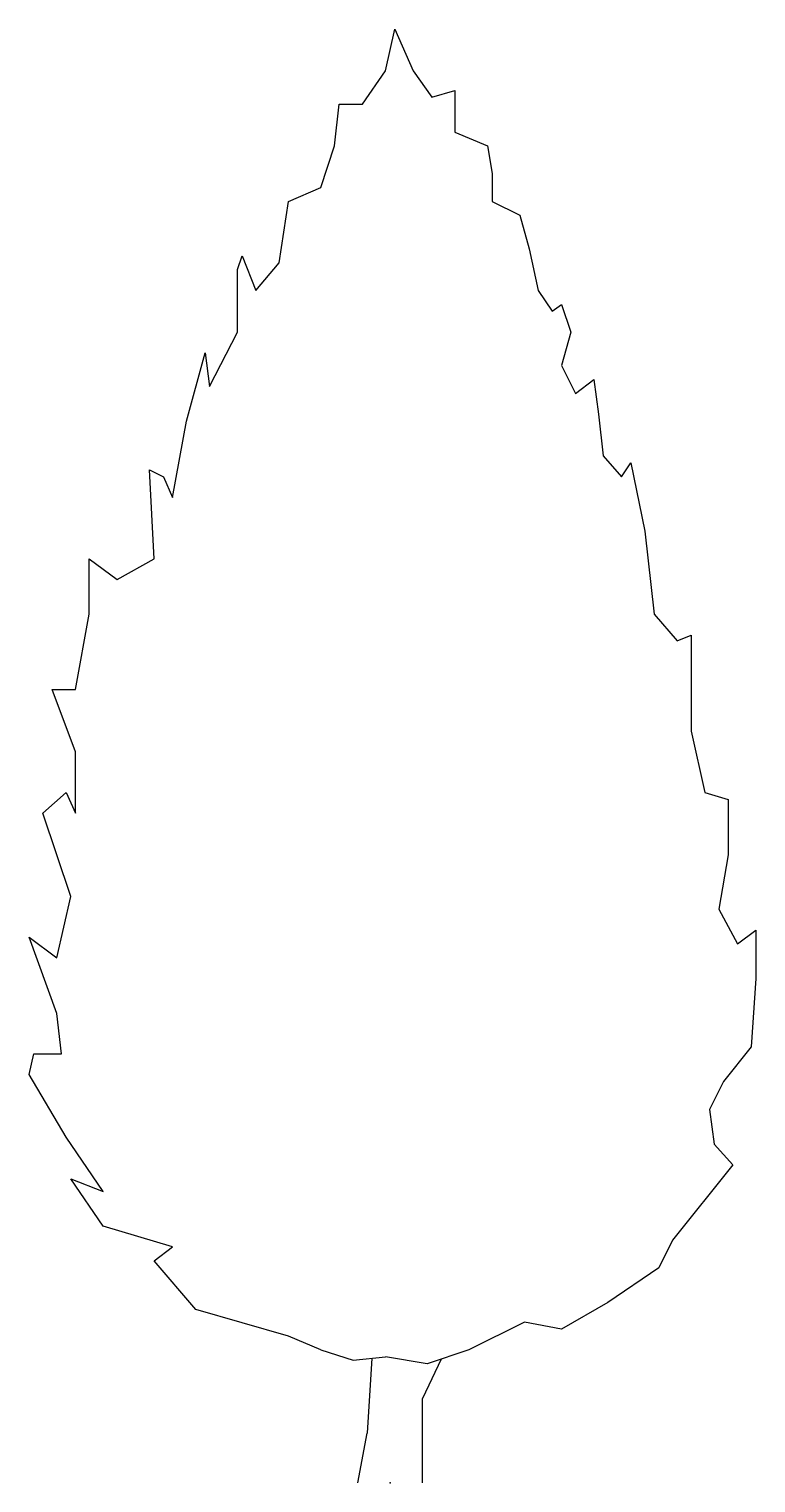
# Model space of a CAD drawing. Extents: x 314247 to 314738, y 67364 to 68346.
import ezdxf

# ---------------------------------------------------------------- set-up
doc = ezdxf.new("R2010")
doc.units = 0
doc.header["$MEASUREMENT"] = 0
doc.layers.get('0').update_dxf_attribs({"linetype": 'CONTINUOUS'})
doc.layers.add('FRAME', color=1, linetype='CONTINUOUS')

msp = doc.modelspace()

# ---------------------------------------------------------------- linework, layer by layer
at = {"color": 7, "linetype": 'CONTINUOUS'}
for p, q in [((314487.84, 68317.57), (314494.09, 68345.7)), ((314494.09, 68345.7), (314506.59, 68317.57)), ((314472.22, 68294.91), (314487.84, 68317.57)), ((314506.59, 68317.57), (314519.09, 68299.6)), ((314519.09, 68299.6), (314534.72, 68304.29)), ((314534.72, 68304.29), (314534.72, 68276.16)), ((314453.47, 68266.79), (314456.59, 68294.91)), ((314456.59, 68294.91), (314472.22, 68294.91)), ((314534.72, 68276.16), (314556.59, 68266.79)), ((314444.09, 68238.66), (314453.47, 68266.79)), ((314556.59, 68266.79), (314559.72, 68248.04)), ((314559.72, 68248.04), (314559.72, 68229.29)), ((314422.22, 68229.29), (314444.09, 68238.66)), ((314415.97, 68187.88), (314422.22, 68229.29)), ((314559.72, 68229.29), (314578.47, 68219.91)), ((314578.47, 68219.91), (314584.72, 68197.26)), ((314387.84, 68183.2), (314390.97, 68192.57)), ((314390.97, 68192.57), (314400.34, 68169.13)), ((314584.72, 68197.26), (314590.97, 68169.13)), ((314387.84, 68141.01), (314387.84, 68183.2)), ((314400.34, 68169.13), (314415.97, 68187.88)), ((314590.97, 68169.13), (314600.34, 68155.07)), ((314600.34, 68155.07), (314606.59, 68159.76)), ((314606.59, 68159.76), (314612.84, 68141.01)), ((314369.09, 68104.29), (314387.84, 68141.01)), ((314612.84, 68141.01), (314606.59, 68118.35)), ((314353.47, 68080.85), (314365.97, 68126.95)), ((314365.97, 68126.95), (314369.09, 68104.29)), ((314606.59, 68118.35), (314615.97, 68099.6)), ((314615.97, 68099.6), (314628.47, 68108.98)), ((314628.47, 68108.98), (314631.59, 68085.54)), ((314631.59, 68085.54), (314634.72, 68057.41)), ((314344.09, 68029.29), (314353.47, 68080.85)), ((314634.72, 68057.41), (314647.22, 68043.35)), ((314328.47, 68048.04), (314337.84, 68043.35)), ((314331.59, 67987.88), (314328.47, 68048.04)), ((314647.22, 68043.35), (314653.47, 68052.73)), ((314653.47, 68052.73), (314662.84, 68006.63)), ((314337.84, 68043.35), (314344.09, 68029.29)), ((314662.84, 68006.63), (314669.09, 67950.38)), ((314287.84, 67987.88), (314306.59, 67973.82)), ((314287.84, 67950.38), (314287.84, 67987.88)), ((314306.59, 67973.82), (314331.59, 67987.88)), ((314278.47, 67899.6), (314287.84, 67950.38)), ((314669.09, 67950.38), (314684.72, 67932.41)), ((314684.72, 67932.41), (314694.09, 67936.32)), ((314694.09, 67936.32), (314694.09, 67871.48)), ((314278.47, 67857.41), (314262.84, 67899.6)), ((314262.84, 67899.6), (314278.47, 67899.6)), ((314694.09, 67871.48), (314703.47, 67830.07)), ((314278.47, 67816.01), (314278.47, 67857.41)), ((314256.59, 67816.01), (314272.22, 67830.07)), ((314272.22, 67830.07), (314278.47, 67816.01)), ((314703.47, 67830.07), (314719.09, 67825.38)), ((314719.09, 67825.38), (314719.09, 67787.88)), ((314275.34, 67759.76), (314256.59, 67816.01)), ((314719.09, 67787.88), (314712.84, 67751.16)), ((314265.97, 67718.35), (314275.34, 67759.76)), ((314712.84, 67751.16), (314725.34, 67727.73)), ((314247.22, 67732.41), (314265.97, 67718.35)), ((314265.97, 67680.85), (314247.22, 67732.41)), ((314725.34, 67727.73), (314737.84, 67737.1)), ((314737.84, 67737.1), (314737.84, 67704.29)), ((314737.84, 67704.29), (314734.72, 67658.2)), ((314269.09, 67653.51), (314265.97, 67680.85)), ((314247.22, 67639.45), (314250.34, 67653.51)), ((314250.34, 67653.51), (314269.09, 67653.51)), ((314734.72, 67658.2), (314715.97, 67634.76)), ((314272.22, 67597.26), (314247.22, 67639.45)), ((314715.97, 67634.76), (314706.59, 67616.01)), ((314706.59, 67616.01), (314709.72, 67592.57)), ((314297.22, 67560.54), (314272.22, 67597.26)), ((314709.72, 67592.57), (314722.22, 67578.51)), ((314722.22, 67578.51), (314681.59, 67527.73)), ((314275.34, 67569.13), (314297.22, 67560.54)), ((314297.22, 67537.1), (314275.34, 67569.13)), ((314344.09, 67523.04), (314297.22, 67537.1)), ((314681.59, 67527.73), (314672.22, 67508.98)), ((314331.59, 67513.66), (314344.09, 67523.04)), ((314359.72, 67480.85), (314331.59, 67513.66)), ((314672.22, 67508.98), (314637.84, 67485.54)), ((314637.84, 67485.54), (314606.59, 67467.57)), ((314422.22, 67462.88), (314359.72, 67480.85)), ((314581.59, 67472.26), (314544.09, 67453.51)), ((314606.59, 67467.57), (314581.59, 67472.26)), ((314444.09, 67453.51), (314422.22, 67462.88)), ((314444.09, 67453.51), (314465.97, 67446.48)), ((314465.97, 67446.48), (314487.84, 67448.82)), ((314478.47, 67448.04), (314475.34, 67397.26)), ((314515.97, 67444.13), (314487.84, 67448.82)), ((314525.34, 67447.26), (314512.84, 67420.7)), ((314544.09, 67453.51), (314515.97, 67444.13)), ((314512.84, 67363.66), (314512.84, 67420.7)), ((314469.09, 67363.66), (314475.34, 67397.26))]:
    msp.add_line(p, q, dxfattribs=at)
at = {"layer": 'FRAME', "linetype": 'CONTINUOUS'}
msp.add_point((314490.97, 67363.66), dxfattribs=at)

doc.saveas('drawing.dxf')
